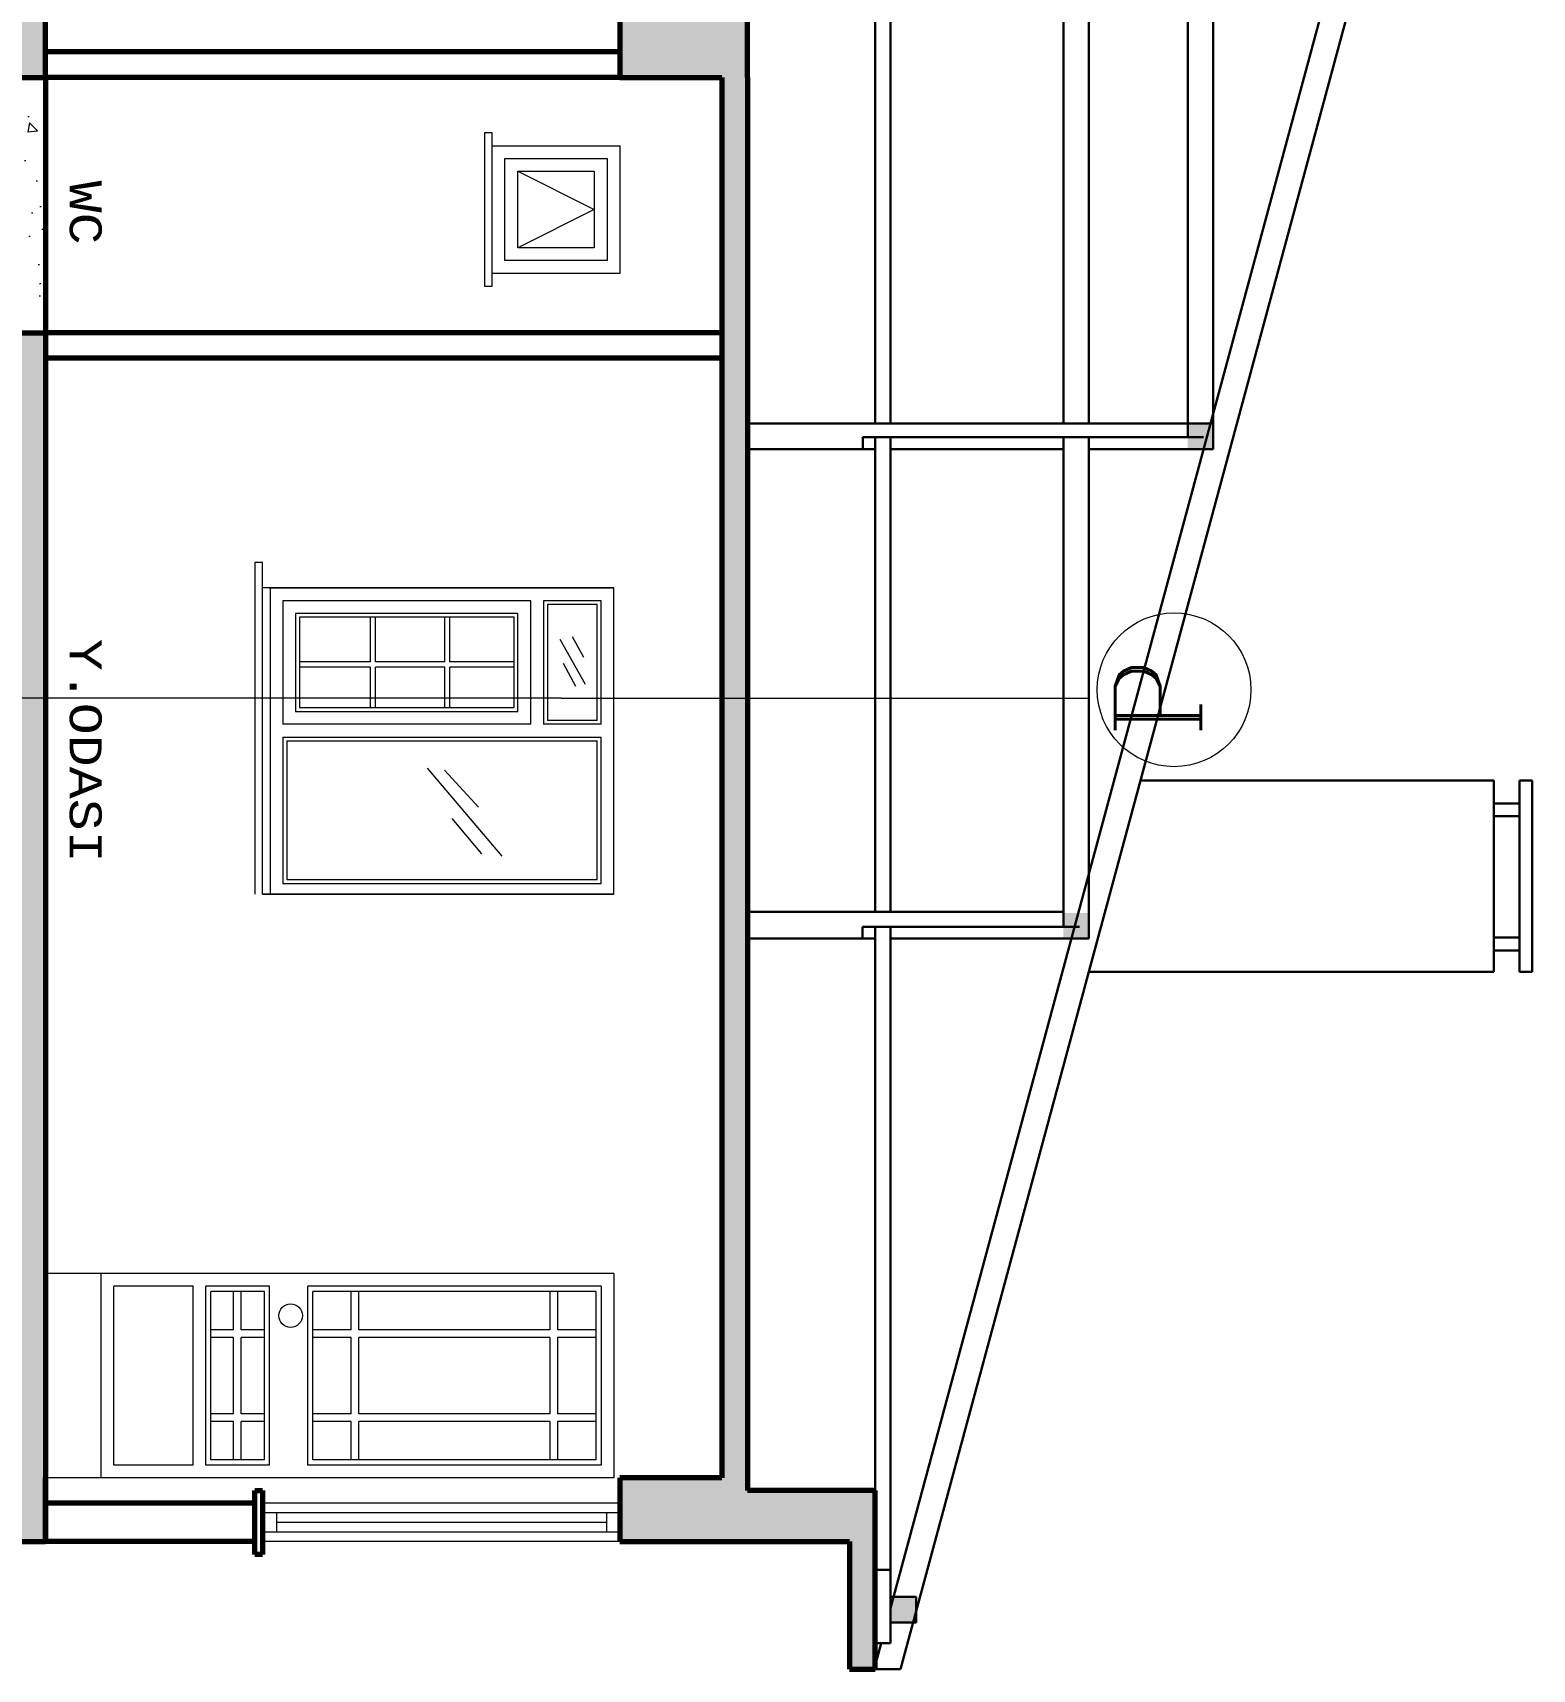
# Model space of a CAD drawing. Header units: millimetres. Extents: x 35860 to 71103, y -11298 to -8385.
# Drawn here: x 40192.9 to 40339.8, y -10638.6 to -10478.3 of the extents above; entities that cross this region are included whole.
import ezdxf
from ezdxf.enums import TextEntityAlignment as Align

# ---------------------------------------------------------------- set-up
doc = ezdxf.new("R2010")
doc.units = ezdxf.units.MM
doc.header["$MEASUREMENT"] = 0
doc.layers.get('0').update_dxf_attribs({"lineweight": 15})
for name, color, linetype, lineweight in [('02', 2, 'Continuous', 20), ('03_Yazı', 1, 'Continuous', 30), ('07', 3, 'Continuous', 70)]:
    doc.layers.add(name, color=color, linetype=linetype, lineweight=lineweight)
doc.styles.add('C', font='')
doc.styles.add('ROMANC', font='romanc', dxfattribs={"height": 0.11})
doc.styles.get('C').set_extended_font_data('Courier New Tur')

msp = doc.modelspace()

# ---------------------------------------------------------------- hatches: boundary and pattern name
h = msp.add_hatch()
h.set_pattern_fill('ANSI33', color=256, scale=7.5, angle=-90, style=0)
h.set_pattern_definition([(315, (42620.0531, 3134.2987), (1.32582521, 1.32582521), []), (315, (42620.0531, 3132.9729), (1.32582521, 1.32582521), [0.9375, -0.46875])])
h.paths.add_polyline_path([(40260.42, -10482.66), (40260.42, -10619.8), (40250.42, -10619.8), (40250.42, -10626.05), (40262.92, -10626.05), (40272.92, -10626.05), (40272.92, -10638.55), (40275.42, -10638.55), (40275.42, -10626.05), (40275.42, -10621.05), (40262.92, -10621.05), (40262.92, -10482.66), (40262.92, -10476.41), (40262.92, -10455.16), (40262.92, -10448.91), (40262.92, -10410.4), (40260.42, -10410.4), (40260.42, -10448.91), (40250.42, -10448.91), (40250.42, -10455.16), (40260.42, -10455.16), (40260.42, -10476.41), (40250.42, -10476.41), (40250.42, -10482.66)])
h.paths.add_polyline_path([(40261.67, -10410.4), (40262.83, -10406.56), (40262.92, -10406.56), (40262.92, -10404.3), (40260.42, -10404.3), (40260.42, -10410.4)])
h.paths.add_polyline_path([(40184.17, -10410.4), (40184.17, -10404.3), (40181.67, -10404.3), (40181.67, -10410.4)])
h.paths.add_polyline_path([(40115.42, -10410.4), (40115.42, -10404.3), (40112.92, -10404.3), (40112.92, -10410.4)])
h.paths.add_polyline_path([(40046.67, -10410.4), (40046.67, -10404.3), (40044.17, -10404.3), (40044.17, -10410.4)])
h.paths.add_polyline_path([(40054.17, -10510.16), (40054.17, -10582.31), (40044.17, -10582.31), (40044.17, -10588.56), (40044.17, -10619.8), (40044.17, -10626.05), (40056.67, -10626.05), (40056.67, -10619.8), (40046.67, -10619.8), (40046.67, -10588.56), (40056.67, -10588.56), (40056.67, -10507.66), (40046.67, -10507.66), (40046.67, -10482.66), (40056.67, -10482.66), (40056.67, -10476.41), (40046.67, -10476.41), (40046.67, -10455.16), (40056.67, -10455.16), (40056.67, -10448.91), (40046.67, -10448.91), (40046.67, -10410.4), (40044.17, -10410.4), (40044.17, -10476.41), (40044.17, -10482.66), (40044.17, -10510.16)])
h.paths.add_polyline_path([(40046.67, -10404.3), (40046.67, -10391.41), (40056.67, -10391.41), (40056.67, -10385.16), (40046.67, -10385.16), (40046.67, -10363.91), (40056.67, -10363.91), (40056.67, -10357.66), (40046.67, -10357.66), (40046.67, -10332.66), (40056.67, -10332.66), (40056.67, -10270.16), (40056.67, -10263.91), (40046.67, -10263.91), (40046.67, -10232.76), (40054.17, -10232.76), (40056.67, -10232.76), (40056.67, -10226.51), (40044.17, -10226.51), (40044.17, -10232.76), (40044.17, -10263.91), (40044.17, -10270.16), (40054.17, -10270.16), (40054.17, -10330.16), (40044.17, -10330.16), (40044.17, -10357.66), (40044.17, -10363.91), (40044.17, -10385.16), (40044.17, -10391.41), (40044.17, -10404.3)])
h.paths.add_polyline_path([(40125.42, -10391.41), (40125.42, -10385.16), (40115.42, -10385.16), (40115.42, -10363.91), (40125.42, -10363.91), (40125.42, -10357.66), (40115.42, -10357.66), (40115.42, -10332.66), (40125.42, -10332.66), (40125.42, -10270.16), (40125.42, -10226.51), (40112.92, -10226.51), (40112.92, -10232.76), (40122.92, -10232.76), (40122.92, -10330.16), (40112.92, -10330.16), (40112.92, -10357.66), (40112.92, -10363.91), (40112.92, -10385.16), (40112.92, -10391.41), (40112.92, -10404.3), (40115.42, -10404.3), (40115.42, -10391.41)])
h.paths.add_polyline_path([(40125.42, -10455.16), (40125.42, -10448.91), (40115.42, -10448.91), (40115.42, -10410.4), (40112.92, -10410.4), (40112.92, -10476.41), (40112.92, -10482.66), (40112.92, -10510.16), (40122.92, -10510.16), (40122.92, -10619.8), (40112.92, -10619.8), (40112.92, -10626.05), (40125.42, -10626.05), (40125.42, -10507.66), (40115.42, -10507.66), (40115.42, -10482.66), (40125.42, -10482.66), (40125.42, -10476.41), (40115.42, -10476.41), (40115.42, -10455.16)])
h.paths.add_polyline_path([(40194.17, -10455.16), (40194.17, -10448.91), (40184.17, -10448.91), (40184.17, -10410.4), (40181.67, -10410.4), (40181.67, -10476.41), (40181.67, -10482.66), (40181.67, -10510.16), (40191.67, -10510.16), (40191.67, -10619.8), (40181.67, -10619.8), (40181.67, -10626.05), (40194.17, -10626.05), (40194.17, -10507.66), (40184.17, -10507.66), (40184.17, -10482.66), (40194.17, -10482.66), (40194.17, -10476.41), (40184.17, -10476.41), (40184.17, -10455.16)])
h.paths.add_polyline_path([(40194.17, -10391.41), (40194.17, -10385.16), (40184.17, -10385.16), (40184.17, -10363.91), (40194.17, -10363.91), (40194.17, -10357.66), (40184.17, -10357.66), (40184.17, -10332.66), (40194.17, -10332.66), (40194.17, -10270.16), (40194.17, -10226.51), (40181.67, -10226.51), (40181.67, -10232.76), (40191.67, -10232.76), (40191.67, -10330.16), (40181.67, -10330.16), (40181.67, -10357.66), (40181.67, -10363.91), (40181.67, -10385.16), (40181.67, -10391.41), (40181.67, -10404.3), (40184.17, -10404.3), (40184.17, -10391.41)])
h = msp.add_hatch()
h.set_pattern_fill('AR-CONC', color=256, angle=-90, style=0)
h.set_pattern_definition([(320, (42620.053, 3157.3224), (-0.6275213, -7.1726018), [0.75, -8.25]), (265, (42620.053, 3157.3224), (7.5219213, 1.3875133), [0.6, -6.6]), (10.4514, (42620.001, 3156.725), (6.8943954, -5.7850938), [0.637402, -7.011421]), (316.1842, (42622.053, 3157.322), (-1.65519, -10.6724105), [1.125, -12.375]), (6.6356, (42621.915, 3156.433), (9.741179, -9.346627), [0.956103, -10.51713]), (261.1842, (42622.053, 3157.322), (9.741186, -9.3466195), [0.9, -9.9]), (291, (42621.553, 3156.3224), (-4.026189, -5.9690705), [0.75, -8.25]), (236, (42621.553, 3156.3224), (7.2515005, -2.4331533), [0.6, -6.6]), (341.4514, (42621.2176, 3155.825), (3.225305, -8.4022263), [0.637402, -7.011421]), (307.5, (42620.0531, 3157.3224), (3.32893854, -0.12159855), [0, -6.52, 0, -6.7, 0, -6.625]), (277.5, (42620.053, 3157.3224), (3.9441171, -2.6306954), [0, -3.82, 0, -6.37, 0, -2.525]), (237.5, (42620.053, 3159.5524), (-0.2255487, -5.33822436), [0, -2.5, 0, -7.8, 0, -10.35]), (227.5, (42620.053, 3160.5524), (1.0010498, -5.8318617), [0, -3.25, 0, -5.18, 0, -7.35])])
h.paths.add_polyline_path([(40184.17, -10507.66), (40194.17, -10507.66), (40194.17, -10482.66), (40184.17, -10482.66)])
h.paths.add_polyline_path([(40115.42, -10507.66), (40125.42, -10507.66), (40125.42, -10482.66), (40115.42, -10482.66)])
h.paths.add_polyline_path([(40056.67, -10482.66), (40046.67, -10482.66), (40046.67, -10507.66), (40056.67, -10507.66)])
at = {"layer": '03_Yazı'}
for points in [[(40306.04, -10519.06), (40308.54, -10519.06), (40308.54, -10516.56), (40306.04, -10516.56)], [(40293.87, -10567), (40296.37, -10567), (40296.37, -10564.5), (40293.87, -10564.5)], [(40276.95, -10633.96), (40279.45, -10633.96), (40279.45, -10631.46), (40276.95, -10631.46)]]:
    msp.add_hatch(color=256, dxfattribs=at).paths.add_polyline_path(points)

# ---------------------------------------------------------------- linework, layer by layer
for q in [(39921.47, -10543.46), (40296.26, -10543.46)]:
    msp.add_line((40244.68, -10543.46), q)
msp.add_circle((40304.71, -10542.63), 7.53)
at = {"layer": '02'}
for p, q in [((40237.92, -10488.1), (40237.17, -10488.1)), ((40237.17, -10488.1), (40237.17, -10503.1)), ((40237.92, -10489.35), (40237.92, -10488.1)), ((40240.42, -10491.85), (40247.92, -10495.6)), ((40247.92, -10495.6), (40240.42, -10499.35)), ((40237.92, -10503.1), (40237.92, -10501.85)), ((40237.17, -10503.1), (40237.92, -10503.1)), ((40215.42, -10530.16), (40214.67, -10530.16)), ((40214.67, -10530.16), (40214.67, -10559.78)), ((40215.42, -10530.16), (40214.67, -10530.16)), ((40214.67, -10530.16), (40214.67, -10559.78)), ((40215.42, -10530.16), (40214.67, -10530.16)), ((40214.67, -10530.16), (40214.67, -10562.66)), ((40215.42, -10559.78), (40215.42, -10530.16)), ((40215.42, -10559.78), (40215.42, -10530.16)), ((40215.42, -10562.66), (40215.42, -10530.16)), ((40249.83, -10532.66), (40215.42, -10532.66)), ((40216.08, -10532.66), (40215.42, -10532.66)), ((40249.83, -10532.66), (40215.42, -10532.66)), ((40216.08, -10532.66), (40215.42, -10532.66)), ((40249.83, -10532.66), (40215.42, -10532.66)), ((40216.08, -10532.66), (40215.42, -10532.66)), ((40216.08, -10532.66), (40249.83, -10532.66)), ((40216.08, -10532.66), (40216.08, -10532.66)), ((40216.08, -10532.66), (40249.83, -10532.66)), ((40216.08, -10532.66), (40216.08, -10532.66)), ((40216.08, -10532.66), (40249.83, -10532.66)), ((40216.08, -10532.66), (40216.08, -10532.66)), ((40216.17, -10532.66), (40216.17, -10557.66)), ((40216.17, -10532.66), (40216.17, -10557.66)), ((40216.17, -10532.66), (40216.17, -10562.66)), ((40249.83, -10532.66), (40216.7, -10532.66)), ((40249.83, -10532.66), (40216.7, -10532.66)), ((40249.83, -10532.66), (40216.7, -10532.66)), ((40249.83, -10557.66), (40249.83, -10532.66)), ((40249.83, -10557.66), (40249.83, -10532.66)), ((40249.83, -10562.66), (40249.83, -10532.66)), ((40241.7, -10533.91), (40217.42, -10533.91)), ((40217.42, -10533.91), (40217.42, -10546.01)), ((40241.7, -10533.91), (40217.42, -10533.91)), ((40217.42, -10533.91), (40217.42, -10546.01)), ((40241.7, -10533.91), (40217.42, -10533.91)), ((40217.42, -10533.91), (40217.42, -10546.01)), ((40241.7, -10546.01), (40241.7, -10533.91)), ((40241.7, -10546.01), (40241.7, -10533.91)), ((40241.7, -10546.01), (40241.7, -10533.91)), ((40248.58, -10533.91), (40242.95, -10533.91)), ((40242.95, -10533.91), (40242.95, -10546.01)), ((40248.58, -10533.91), (40242.95, -10533.91)), ((40242.95, -10533.91), (40242.95, -10546.01)), ((40248.58, -10533.91), (40242.95, -10533.91)), ((40242.95, -10533.91), (40242.95, -10546.01)), ((40248.2, -10534.28), (40243.33, -10534.28)), ((40243.33, -10534.28), (40243.33, -10545.63)), ((40248.2, -10534.28), (40243.33, -10534.28)), ((40243.33, -10534.28), (40243.33, -10545.63)), ((40248.2, -10534.28), (40243.33, -10534.28)), ((40243.33, -10534.28), (40243.33, -10545.63)), ((40248.2, -10545.63), (40248.2, -10534.28)), ((40248.2, -10545.63), (40248.2, -10534.28)), ((40248.2, -10545.63), (40248.2, -10534.28)), ((40248.58, -10546.01), (40248.58, -10533.91)), ((40248.58, -10546.01), (40248.58, -10533.91)), ((40248.58, -10546.01), (40248.58, -10533.91)), ((40240.45, -10535.16), (40218.67, -10535.16)), ((40218.67, -10535.16), (40218.67, -10544.76)), ((40240.45, -10535.16), (40218.67, -10535.16)), ((40218.67, -10535.16), (40218.67, -10544.76)), ((40240.45, -10535.16), (40218.67, -10535.16)), ((40218.67, -10535.16), (40218.67, -10544.76)), ((40240.08, -10535.53), (40219.05, -10535.53)), ((40219.05, -10535.53), (40219.05, -10544.38)), ((40240.08, -10535.53), (40219.05, -10535.53)), ((40219.05, -10535.53), (40219.05, -10544.38)), ((40240.08, -10535.53), (40219.05, -10535.53)), ((40219.05, -10535.53), (40219.05, -10544.38)), ((40225.96, -10535.53), (40225.96, -10539.9)), ((40225.96, -10535.53), (40225.96, -10539.9)), ((40225.96, -10535.53), (40225.96, -10539.9)), ((40226.5, -10539.9), (40226.5, -10535.51)), ((40226.5, -10539.9), (40226.5, -10535.51)), ((40226.5, -10539.9), (40226.5, -10535.51)), ((40233.27, -10539.9), (40233.27, -10535.53)), ((40233.27, -10539.9), (40233.27, -10535.53)), ((40233.27, -10539.9), (40233.27, -10535.53)), ((40233.77, -10539.9), (40233.77, -10535.53)), ((40233.77, -10539.9), (40233.77, -10535.53)), ((40233.77, -10539.9), (40233.77, -10535.53)), ((40240.08, -10544.38), (40240.08, -10535.53)), ((40240.08, -10544.38), (40240.08, -10535.53)), ((40240.08, -10544.38), (40240.08, -10535.53)), ((40240.45, -10544.76), (40240.45, -10535.16)), ((40240.45, -10544.76), (40240.45, -10535.16)), ((40240.45, -10544.76), (40240.45, -10535.16)), ((40245.77, -10537.42), (40246.86, -10539.42)), ((40244.56, -10537.66), (40247.04, -10542.08)), ((40225.96, -10539.9), (40219.05, -10539.9)), ((40225.96, -10539.9), (40219.05, -10539.9)), ((40225.96, -10539.9), (40219.05, -10539.9)), ((40225.96, -10540.4), (40219.05, -10540.4)), ((40225.96, -10540.4), (40219.05, -10540.4)), ((40225.96, -10540.4), (40219.05, -10540.4)), ((40225.96, -10540.4), (40225.96, -10544.38)), ((40225.96, -10540.4), (40225.96, -10544.38)), ((40225.96, -10540.4), (40225.96, -10544.38)), ((40233.27, -10539.9), (40226.5, -10539.9)), ((40233.27, -10539.9), (40226.5, -10539.9)), ((40233.27, -10539.9), (40226.5, -10539.9)), ((40226.5, -10544.38), (40226.5, -10540.4)), ((40233.27, -10540.4), (40226.5, -10540.4)), ((40226.5, -10544.38), (40226.5, -10540.4)), ((40233.27, -10540.4), (40226.5, -10540.4)), ((40226.5, -10544.38), (40226.5, -10540.4)), ((40233.27, -10540.4), (40226.5, -10540.4)), ((40233.27, -10544.38), (40233.27, -10540.4)), ((40233.27, -10544.38), (40233.27, -10540.4)), ((40233.27, -10544.38), (40233.27, -10540.4)), ((40240.08, -10539.9), (40233.77, -10539.9)), ((40240.08, -10539.9), (40233.77, -10539.9)), ((40240.08, -10539.9), (40233.77, -10539.9)), ((40240.08, -10540.4), (40233.77, -10540.4)), ((40233.77, -10544.38), (40233.77, -10540.4)), ((40240.08, -10540.4), (40233.77, -10540.4)), ((40233.77, -10544.38), (40233.77, -10540.4)), ((40240.08, -10540.4), (40233.77, -10540.4)), ((40233.77, -10544.38), (40233.77, -10540.4)), ((40244.86, -10540.03), (40246.08, -10542.27)), ((40218.67, -10544.76), (40240.45, -10544.76)), ((40218.67, -10544.76), (40240.45, -10544.76)), ((40218.67, -10544.76), (40240.45, -10544.76)), ((40219.05, -10544.38), (40240.08, -10544.38)), ((40219.05, -10544.38), (40240.08, -10544.38)), ((40219.05, -10544.38), (40240.08, -10544.38)), ((40241.7, -10546.01), (40217.42, -10546.01)), ((40241.7, -10546.01), (40217.42, -10546.01)), ((40241.7, -10546.01), (40217.42, -10546.01)), ((40248.58, -10546.01), (40242.95, -10546.01)), ((40248.58, -10546.01), (40242.95, -10546.01)), ((40248.58, -10546.01), (40242.95, -10546.01)), ((40248.2, -10545.63), (40243.33, -10545.63)), ((40248.2, -10545.63), (40243.33, -10545.63)), ((40248.2, -10545.63), (40243.33, -10545.63)), ((40217.42, -10547.26), (40241.7, -10547.26)), ((40217.42, -10547.26), (40217.42, -10556.59)), ((40217.42, -10547.26), (40241.7, -10547.26)), ((40217.42, -10547.26), (40217.42, -10556.59)), ((40217.42, -10547.26), (40241.7, -10547.26)), ((40217.42, -10547.26), (40217.42, -10561.59)), ((40217.8, -10547.63), (40241.33, -10547.63)), ((40217.8, -10547.63), (40217.8, -10556.22)), ((40217.8, -10547.63), (40241.33, -10547.63)), ((40217.8, -10547.63), (40217.8, -10556.22)), ((40217.8, -10547.63), (40241.33, -10547.63)), ((40217.8, -10547.63), (40217.8, -10561.22)), ((40235.95, -10547.26), (40248.58, -10547.26)), ((40235.95, -10547.26), (40248.58, -10547.26)), ((40235.95, -10547.26), (40248.58, -10547.26)), ((40237.2, -10547.63), (40248.2, -10547.63)), ((40237.2, -10547.63), (40248.2, -10547.63)), ((40237.2, -10547.63), (40248.2, -10547.63)), ((40248.2, -10556.22), (40248.2, -10547.63)), ((40248.2, -10556.22), (40248.2, -10547.63)), ((40248.2, -10561.22), (40248.2, -10547.63)), ((40248.58, -10556.59), (40248.58, -10547.26)), ((40248.58, -10556.59), (40248.58, -10547.26)), ((40248.58, -10561.59), (40248.58, -10547.26)), ((40231.55, -10550.32), (40238.87, -10558.92)), ((40233.24, -10550.5), (40236.57, -10554.13)), ((40233.97, -10555.22), (40236.87, -10558.68)), ((40217.8, -10561.22), (40238.2, -10561.22)), ((40217.8, -10561.22), (40238.2, -10561.22)), ((40217.8, -10561.22), (40238.2, -10561.22)), ((40236.58, -10561.22), (40248.2, -10561.22)), ((40236.58, -10561.22), (40248.2, -10561.22)), ((40236.58, -10561.22), (40248.2, -10561.22)), ((40215.42, -10562.66), (40249.83, -10562.66)), ((40215.42, -10562.66), (40249.83, -10562.66)), ((40249.83, -10562.66), (40215.42, -10562.66)), ((40216.08, -10562.66), (40215.42, -10562.66)), ((40249.83, -10562.66), (40215.42, -10562.66)), ((40216.08, -10562.66), (40215.42, -10562.66)), ((40249.83, -10562.66), (40215.42, -10562.66)), ((40216.08, -10562.66), (40215.42, -10562.66)), ((40216.08, -10562.66), (40249.83, -10562.66)), ((40216.08, -10562.66), (40216.08, -10562.66)), ((40216.08, -10562.66), (40249.83, -10562.66)), ((40216.08, -10562.66), (40216.08, -10562.66)), ((40216.08, -10562.66), (40249.83, -10562.66)), ((40216.08, -10562.66), (40216.08, -10562.66)), ((40216.17, -10562.66), (40249.83, -10562.66)), ((40249.83, -10562.66), (40216.7, -10562.66)), ((40249.83, -10562.66), (40216.7, -10562.66)), ((40249.83, -10562.66), (40216.7, -10562.66)), ((40217.42, -10561.59), (40238.58, -10561.59)), ((40217.42, -10561.59), (40238.58, -10561.59)), ((40217.42, -10561.59), (40238.58, -10561.59)), ((40235.33, -10561.59), (40248.58, -10561.59)), ((40235.33, -10561.59), (40248.58, -10561.59)), ((40235.33, -10561.59), (40248.58, -10561.59)), ((40249.83, -10599.8), (40194.17, -10599.8)), ((40249.83, -10599.8), (40198.38, -10599.8)), ((40249.83, -10599.8), (40198.38, -10599.8)), ((40249.83, -10599.8), (40198.38, -10599.8)), ((40249.83, -10599.8), (40198.38, -10599.8)), ((40249.83, -10599.8), (40198.38, -10599.8)), ((40199.63, -10619.8), (40199.63, -10599.8)), ((40199.63, -10619.8), (40199.63, -10599.8)), ((40199.63, -10619.8), (40199.63, -10599.8)), ((40249.83, -10599.8), (40249.83, -10619.8)), ((40249.83, -10599.8), (40249.83, -10619.8)), ((40249.83, -10599.8), (40249.83, -10619.8)), ((40208.62, -10601.05), (40200.88, -10601.05)), ((40208.62, -10601.05), (40200.88, -10601.05)), ((40208.62, -10601.05), (40200.88, -10601.05)), ((40200.88, -10618.55), (40200.88, -10601.05)), ((40200.88, -10618.55), (40200.88, -10601.05)), ((40200.88, -10618.55), (40200.88, -10601.05)), ((40208.62, -10618.55), (40208.62, -10601.05)), ((40208.62, -10618.55), (40208.62, -10601.05)), ((40208.62, -10618.55), (40208.62, -10601.05)), ((40209.87, -10618.55), (40209.87, -10601.05)), ((40216.12, -10601.05), (40209.87, -10601.05)), ((40209.87, -10618.55), (40209.87, -10601.05)), ((40216.12, -10601.05), (40209.87, -10601.05)), ((40209.87, -10618.55), (40209.87, -10601.05)), ((40216.12, -10601.05), (40209.87, -10601.05)), ((40215.62, -10601.55), (40210.37, -10601.55)), ((40210.37, -10618.05), (40210.37, -10601.55)), ((40215.62, -10601.55), (40210.37, -10601.55)), ((40210.37, -10618.05), (40210.37, -10601.55)), ((40215.62, -10601.55), (40210.37, -10601.55)), ((40210.37, -10618.05), (40210.37, -10601.55)), ((40212.59, -10605.3), (40212.59, -10601.55)), ((40212.59, -10605.3), (40212.59, -10601.55)), ((40212.59, -10605.3), (40212.59, -10601.55)), ((40213.34, -10605.3), (40213.34, -10601.55)), ((40213.34, -10605.3), (40213.34, -10601.55)), ((40213.34, -10605.3), (40213.34, -10601.55)), ((40215.62, -10618.05), (40215.62, -10601.55)), ((40215.62, -10618.05), (40215.62, -10601.55)), ((40215.62, -10618.05), (40215.62, -10601.55)), ((40216.12, -10618.55), (40216.12, -10601.05)), ((40216.12, -10618.55), (40216.12, -10601.05)), ((40216.12, -10618.55), (40216.12, -10601.05)), ((40248.58, -10601.05), (40219.87, -10601.05)), ((40219.87, -10618.55), (40219.87, -10601.05)), ((40248.58, -10601.05), (40219.87, -10601.05)), ((40219.87, -10618.55), (40219.87, -10601.05)), ((40248.58, -10601.05), (40219.87, -10601.05)), ((40219.87, -10618.55), (40219.87, -10601.05)), ((40248.08, -10601.55), (40220.37, -10601.55)), ((40220.37, -10618.05), (40220.37, -10601.55)), ((40248.08, -10601.55), (40220.37, -10601.55)), ((40220.37, -10618.05), (40220.37, -10601.55)), ((40248.08, -10601.55), (40220.37, -10601.55)), ((40220.37, -10618.05), (40220.37, -10601.55)), ((40224.12, -10605.3), (40224.12, -10601.55)), ((40224.12, -10605.3), (40224.12, -10601.55)), ((40224.12, -10605.3), (40224.12, -10601.55)), ((40224.87, -10605.3), (40224.87, -10601.55)), ((40224.87, -10605.3), (40224.87, -10601.55)), ((40224.87, -10605.3), (40224.87, -10601.55)), ((40243.58, -10601.55), (40243.58, -10605.3)), ((40243.58, -10601.55), (40243.58, -10605.3)), ((40243.58, -10601.55), (40243.58, -10605.3)), ((40244.33, -10601.55), (40244.33, -10605.3)), ((40244.33, -10601.55), (40244.33, -10605.3)), ((40244.33, -10601.55), (40244.33, -10605.3)), ((40248.08, -10601.55), (40248.08, -10618.05)), ((40248.08, -10601.55), (40248.08, -10618.05)), ((40248.08, -10601.55), (40248.08, -10618.05)), ((40248.58, -10601.05), (40248.58, -10618.55)), ((40248.58, -10601.05), (40248.58, -10618.55)), ((40248.58, -10601.05), (40248.58, -10618.55)), ((40212.59, -10605.3), (40210.37, -10605.3)), ((40212.59, -10605.3), (40210.37, -10605.3)), ((40212.59, -10605.3), (40210.37, -10605.3)), ((40212.59, -10606.05), (40210.37, -10606.05)), ((40212.59, -10606.05), (40210.37, -10606.05)), ((40212.59, -10606.05), (40210.37, -10606.05)), ((40212.59, -10613.55), (40212.59, -10606.05)), ((40212.59, -10613.55), (40212.59, -10606.05)), ((40212.59, -10613.55), (40212.59, -10606.05)), ((40215.62, -10605.3), (40213.34, -10605.3)), ((40215.62, -10605.3), (40213.34, -10605.3)), ((40215.62, -10605.3), (40213.34, -10605.3)), ((40213.34, -10613.55), (40213.34, -10606.05)), ((40215.62, -10606.05), (40213.34, -10606.05)), ((40213.34, -10613.55), (40213.34, -10606.05)), ((40215.62, -10606.05), (40213.34, -10606.05)), ((40213.34, -10613.55), (40213.34, -10606.05)), ((40215.62, -10606.05), (40213.34, -10606.05)), ((40224.12, -10605.3), (40220.37, -10605.3)), ((40224.12, -10605.3), (40220.37, -10605.3)), ((40224.12, -10605.3), (40220.37, -10605.3)), ((40224.12, -10606.05), (40220.37, -10606.05)), ((40224.12, -10606.05), (40220.37, -10606.05)), ((40224.12, -10606.05), (40220.37, -10606.05)), ((40224.12, -10613.55), (40224.12, -10606.05)), ((40224.12, -10613.55), (40224.12, -10606.05)), ((40224.12, -10613.55), (40224.12, -10606.05)), ((40243.58, -10605.3), (40224.87, -10605.3)), ((40243.58, -10605.3), (40224.87, -10605.3)), ((40243.58, -10605.3), (40224.87, -10605.3)), ((40243.58, -10606.05), (40224.87, -10606.05)), ((40224.87, -10613.55), (40224.87, -10606.05)), ((40243.58, -10606.05), (40224.87, -10606.05)), ((40224.87, -10613.55), (40224.87, -10606.05)), ((40243.58, -10606.05), (40224.87, -10606.05)), ((40224.87, -10613.55), (40224.87, -10606.05)), ((40243.58, -10606.05), (40243.58, -10613.55)), ((40243.58, -10606.05), (40243.58, -10613.55)), ((40243.58, -10606.05), (40243.58, -10613.55)), ((40248.08, -10605.3), (40244.33, -10605.3)), ((40248.08, -10605.3), (40244.33, -10605.3)), ((40248.08, -10605.3), (40244.33, -10605.3)), ((40244.33, -10606.05), (40244.33, -10613.55)), ((40248.08, -10606.05), (40244.33, -10606.05)), ((40244.33, -10606.05), (40244.33, -10613.55)), ((40248.08, -10606.05), (40244.33, -10606.05)), ((40244.33, -10606.05), (40244.33, -10613.55)), ((40248.08, -10606.05), (40244.33, -10606.05)), ((40212.59, -10613.55), (40210.37, -10613.55)), ((40212.59, -10613.55), (40210.37, -10613.55)), ((40212.59, -10613.55), (40210.37, -10613.55)), ((40212.59, -10614.3), (40210.37, -10614.3)), ((40212.59, -10614.3), (40210.37, -10614.3)), ((40212.59, -10614.3), (40210.37, -10614.3)), ((40212.59, -10618.05), (40212.59, -10614.3)), ((40212.59, -10618.05), (40212.59, -10614.3)), ((40212.59, -10618.05), (40212.59, -10614.3)), ((40215.62, -10613.55), (40213.34, -10613.55)), ((40215.62, -10613.55), (40213.34, -10613.55)), ((40215.62, -10613.55), (40213.34, -10613.55)), ((40215.62, -10614.3), (40213.34, -10614.3)), ((40213.34, -10618.05), (40213.34, -10614.3)), ((40215.62, -10614.3), (40213.34, -10614.3)), ((40213.34, -10618.05), (40213.34, -10614.3)), ((40215.62, -10614.3), (40213.34, -10614.3)), ((40213.34, -10618.05), (40213.34, -10614.3)), ((40224.12, -10613.55), (40220.37, -10613.55)), ((40224.12, -10613.55), (40220.37, -10613.55)), ((40224.12, -10613.55), (40220.37, -10613.55)), ((40224.12, -10614.3), (40220.37, -10614.3)), ((40224.12, -10614.3), (40220.37, -10614.3)), ((40224.12, -10614.3), (40220.37, -10614.3)), ((40224.12, -10618.05), (40224.12, -10614.3)), ((40224.12, -10618.05), (40224.12, -10614.3)), ((40224.12, -10618.05), (40224.12, -10614.3)), ((40243.58, -10613.55), (40224.87, -10613.55)), ((40243.58, -10613.55), (40224.87, -10613.55)), ((40243.58, -10613.55), (40224.87, -10613.55)), ((40243.58, -10614.3), (40224.87, -10614.3)), ((40224.87, -10618.05), (40224.87, -10614.3)), ((40243.58, -10614.3), (40224.87, -10614.3)), ((40224.87, -10618.05), (40224.87, -10614.3)), ((40243.58, -10614.3), (40224.87, -10614.3)), ((40224.87, -10618.05), (40224.87, -10614.3)), ((40243.58, -10614.3), (40243.58, -10618.05)), ((40243.58, -10614.3), (40243.58, -10618.05)), ((40243.58, -10614.3), (40243.58, -10618.05)), ((40248.08, -10613.55), (40244.33, -10613.55)), ((40248.08, -10613.55), (40244.33, -10613.55)), ((40248.08, -10613.55), (40244.33, -10613.55)), ((40248.08, -10614.3), (40244.33, -10614.3)), ((40244.33, -10614.3), (40244.33, -10618.05)), ((40248.08, -10614.3), (40244.33, -10614.3)), ((40244.33, -10614.3), (40244.33, -10618.05)), ((40248.08, -10614.3), (40244.33, -10614.3)), ((40244.33, -10614.3), (40244.33, -10618.05)), ((40208.62, -10618.55), (40200.88, -10618.55)), ((40208.62, -10618.55), (40200.88, -10618.55)), ((40208.62, -10618.55), (40200.88, -10618.55)), ((40216.12, -10618.55), (40209.87, -10618.55)), ((40216.12, -10618.55), (40209.87, -10618.55)), ((40216.12, -10618.55), (40209.87, -10618.55)), ((40215.62, -10618.05), (40210.37, -10618.05)), ((40215.62, -10618.05), (40210.37, -10618.05)), ((40215.62, -10618.05), (40210.37, -10618.05)), ((40248.58, -10618.55), (40219.87, -10618.55)), ((40248.58, -10618.55), (40219.87, -10618.55)), ((40248.58, -10618.55), (40219.87, -10618.55)), ((40248.08, -10618.05), (40220.37, -10618.05)), ((40248.08, -10618.05), (40220.37, -10618.05)), ((40248.08, -10618.05), (40220.37, -10618.05)), ((40249.83, -10619.8), (40194.17, -10619.8)), ((40249.83, -10619.8), (40198.38, -10619.8)), ((40249.83, -10619.8), (40198.38, -10619.8)), ((40250.42, -10622.3), (40215.42, -10622.3)), ((40250.42, -10623.24), (40215.42, -10623.24)), ((40216.81, -10623.24), (40216.81, -10625.11)), ((40249.11, -10623.24), (40249.11, -10625.11)), ((40250.42, -10625.11), (40215.42, -10625.11)), ((40249.11, -10624.18), (40216.81, -10624.18)), ((40250.42, -10626.05), (40215.42, -10626.05))]:
    msp.add_line(p, q, dxfattribs=at)
for points in [[(40250.42, -10489.35), (40250.42, -10501.85), (40237.92, -10501.85), (40237.92, -10489.35)], [(40249.17, -10490.6), (40249.17, -10500.6), (40239.17, -10500.6), (40239.17, -10490.6)], [(40247.92, -10491.85), (40247.92, -10499.35), (40240.42, -10499.35), (40240.42, -10491.85)]]:
    msp.add_lwpolyline(points, close=True, dxfattribs=at)
msp.add_circle((40218.18, -10603.92), 1.15, dxfattribs=at)
msp.add_circle((40218.18, -10603.92), 1.15, dxfattribs=at)
msp.add_circle((40218.18, -10603.92), 1.15, dxfattribs=at)
at = {"layer": '03_Yazı'}
for p, q in [((40275.42, -10516.56), (40275.42, -10455.22)), ((40324.92, -10454.89), (40276.95, -10632.57)), ((40276.95, -10455.22), (40276.95, -10516.56)), ((40327.42, -10455.22), (40277.92, -10638.55)), ((40293.87, -10455.22), (40293.87, -10516.56)), ((40296.37, -10455.22), (40296.37, -10516.56)), ((40306.04, -10517.89), (40306.04, -10455.22)), ((40308.54, -10455.22), (40308.54, -10516.56)), ((40289.12, -10516.56), (40262.92, -10516.56)), ((40306.04, -10516.56), (40289.12, -10516.56)), ((40306.04, -10516.56), (40308.54, -10516.56)), ((40308.54, -10516.56), (40308.54, -10519.06)), ((40274.23, -10517.89), (40274.23, -10519.06)), ((40274.23, -10517.89), (40307.6, -10517.89)), ((40275.42, -10564.38), (40275.42, -10517.89)), ((40276.95, -10517.89), (40276.95, -10564.38)), ((40293.87, -10517.89), (40293.87, -10565.83)), ((40296.37, -10517.89), (40296.37, -10564.5)), ((40275.42, -10519.06), (40262.92, -10519.06)), ((40293.87, -10519.06), (40276.95, -10519.06)), ((40293.87, -10519.06), (40289.12, -10519.06)), ((40306.04, -10519.06), (40296.37, -10519.06)), ((40308.54, -10519.06), (40306.04, -10519.06)), ((40336.04, -10551.51), (40301.42, -10551.51)), ((40336.04, -10551.51), (40336.04, -10570.26)), ((40339.79, -10551.51), (40338.54, -10551.51)), ((40338.54, -10551.51), (40338.54, -10570.26)), ((40339.79, -10551.51), (40339.79, -10570.26)), ((40336.04, -10553.76), (40338.54, -10553.76)), ((40336.04, -10555.01), (40338.54, -10555.01)), ((40275.42, -10564.38), (40262.92, -10564.38)), ((40275.42, -10564.38), (40275.42, -10564.01)), ((40293.87, -10564.38), (40275.42, -10564.38)), ((40276.95, -10564.01), (40276.95, -10564.38)), ((40296.37, -10564.5), (40296.37, -10567)), ((40274.19, -10565.83), (40274.19, -10567)), ((40274.19, -10565.83), (40295.43, -10565.83)), ((40275.42, -10621.05), (40275.42, -10565.83)), ((40276.95, -10565.83), (40276.95, -10628.8)), ((40275.42, -10567), (40262.92, -10567)), ((40293.87, -10567), (40276.95, -10567)), ((40296.37, -10567), (40293.87, -10567)), ((40336.04, -10566.9), (40338.54, -10566.9)), ((40336.04, -10568.15), (40338.54, -10568.15)), ((40336.04, -10570.26), (40296.36, -10570.26)), ((40339.79, -10570.26), (40338.54, -10570.26)), ((40276.95, -10628.8), (40275.42, -10628.8)), ((40276.95, -10635.98), (40276.95, -10628.8)), ((40279.45, -10631.46), (40276.95, -10631.46)), ((40279.45, -10633.96), (40279.45, -10631.46)), ((40276.95, -10633.96), (40279.45, -10633.96)), ((40275.42, -10635.98), (40276.95, -10635.98)), ((40276.03, -10635.98), (40275.42, -10638.22)), ((40276.03, -10635.98), (40275.51, -10637.9)), ((40275.42, -10638.55), (40277.92, -10638.55))]:
    msp.add_line(p, q, dxfattribs=at)
at = {"layer": '07'}
for p, q in [((40194.17, -10482.66), (40194.17, -10476.41)), ((40250.42, -10476.41), (40250.42, -10482.66)), ((40262.92, -10482.66), (40262.92, -10476.41)), ((40250.42, -10480.16), (40194.17, -10480.16)), ((40184.17, -10482.66), (40194.17, -10482.66)), ((40250.42, -10482.66), (40194.17, -10482.66)), ((40194.17, -10482.66), (40194.17, -10507.66)), ((40250.42, -10482.66), (40260.42, -10482.66)), ((40260.42, -10482.66), (40260.42, -10619.8)), ((40262.92, -10482.66), (40262.92, -10621.05)), ((40184.17, -10507.66), (40194.17, -10507.66)), ((40194.17, -10507.66), (40194.17, -10626.05)), ((40260.42, -10507.66), (40194.17, -10507.66)), ((40260.42, -10510.16), (40194.17, -10510.16)), ((40194.17, -10626.05), (40194.17, -10619.8)), ((40260.42, -10619.8), (40250.42, -10619.8)), ((40250.42, -10619.8), (40250.42, -10626.05)), ((40214.67, -10622.3), (40194.17, -10622.3)), ((40214.67, -10622.3), (40214.67, -10621.05)), ((40214.67, -10621.05), (40215.42, -10621.05)), ((40214.67, -10627.3), (40214.67, -10622.3)), ((40215.42, -10621.05), (40215.42, -10622.3)), ((40215.42, -10622.3), (40215.42, -10626.05)), ((40275.42, -10621.05), (40262.92, -10621.05)), ((40275.42, -10626.05), (40275.42, -10621.05)), ((40181.67, -10626.05), (40194.17, -10626.05)), ((40214.67, -10626.05), (40194.17, -10626.05)), ((40215.42, -10626.05), (40215.42, -10627.3)), ((40250.42, -10626.05), (40262.92, -10626.05)), ((40262.92, -10626.05), (40272.92, -10626.05)), ((40272.92, -10626.05), (40272.92, -10638.55)), ((40275.42, -10638.55), (40275.42, -10626.05)), ((40215.42, -10627.3), (40214.67, -10627.3)), ((40272.92, -10638.55), (40275.42, -10638.55)), ((40272.92, -10638.55), (40275.42, -10638.55))]:
    msp.add_line(p, q, dxfattribs=at)

# ---------------------------------------------------------------- texts
at = {"layer": '03_Yazı', "color": 6, "style": 'ROMANC'}
msp.add_text('P', height=8.4, rotation=90, dxfattribs=at).set_placement((40307.34, -10547.3))
at = {"layer": '03_Yazı', "style": 'C'}
for tag, p in [('WC', (40198.11, -10495.9)), ('Y.ODASI', (40198.11, -10548.6))]:
    msp.add_attdef(tag, text='A:10.00m2', height=3.125, rotation=270, dxfattribs=at).set_placement(p, align=Align.MIDDLE_CENTER)

doc.saveas('drawing.dxf')
